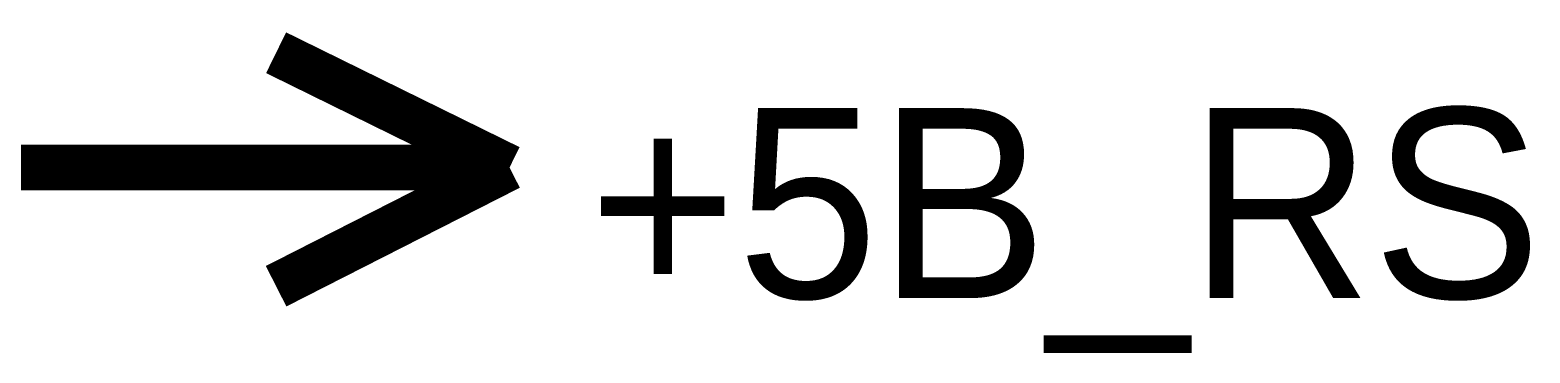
# Model space of a CAD drawing. Header units: inches. Extents: x 0 to 841, y 0 to 594.
# Drawn here: x 594.4 to 604.3, y 571.27 to 573.4 of the extents above; entities that cross this region are included whole.
import ezdxf

# ---------------------------------------------------------------- set-up
doc = ezdxf.new("R2010")
doc.units = ezdxf.units.IN
doc.layers.add('Sheet', color=255, linetype='Continuous')

msp = doc.modelspace()

# ---------------------------------------------------------------- linework, layer by layer
at = {"layer": 'Sheet'}
for points in [[(597.5636, 572.4945, 0.2997, 0.2997, 0), (596.0219, 573.2523, 0.2997, 0.2997, 0)], [(595.0028, 572.4945, 0.2997, 0.2997, 0), (587.5032, 572.4945, 0.2997, 0.2997, 0), (582.5122, 572.4945, 0.2997, 0.2997, 0)], [(595.0028, 572.4945, 0.2997, 0.2997, 0), (597.5636, 572.4945, 0.2997, 0.2997, 0)], [(597.5636, 572.4945, 0.2997, 0.2997, 0), (596.0219, 571.7106, 0.2997, 0.2997, 0)]]:
    msp.add_lwpolyline(points, format="xyseb", dxfattribs=at)

# ---------------------------------------------------------------- texts
msp.add_text('+5В_RS', height=1.25427, dxfattribs=at).set_placement((598.0863, 571.6322))

doc.saveas('drawing.dxf')
